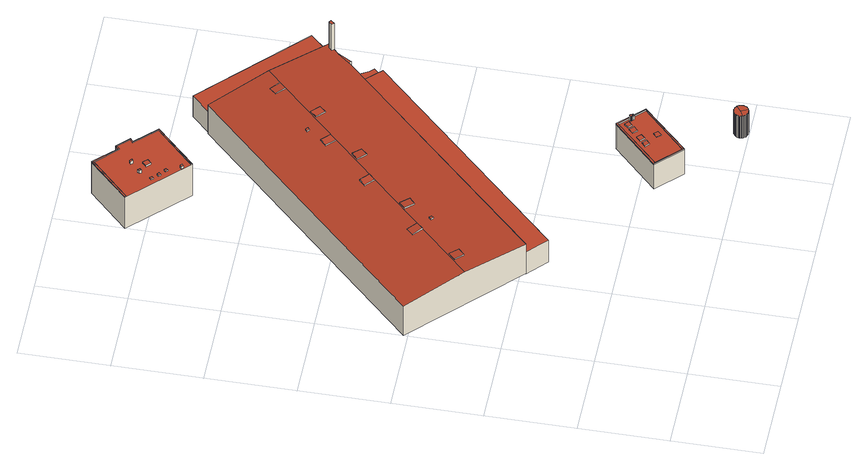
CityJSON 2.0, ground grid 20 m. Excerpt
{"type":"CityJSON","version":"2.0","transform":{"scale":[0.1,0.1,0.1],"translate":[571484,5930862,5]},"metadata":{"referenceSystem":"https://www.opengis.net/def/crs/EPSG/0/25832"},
"CityObjects":{
"building1":{"type":"Building","attributes":{"Grundfläche 2D":"2259.234276","Grundhöhe NN":"5.509"},"children":["building1-1","building1-2","building1-3","building1-4","building1-5","building1-6","building1-7","building1-8","building1-9","building1-10","building1-11"],"geometry":[{"type":"Solid","lod":"3","boundaries":[[[[0,1,2,3]],[[4,5,6,0,3,7,8,9,10,11]],[[11,10,12,13,4]],[[14,0,6,5,15,16]],[[1,0,14,17]],[[18,3,2,1,17,19]],[[9,8,7,3,18,20]],[[12,10,9,20,21]],[[13,12,21,22]],[[15,5,4,13,22]],[[22,21,20,18,19,17,14,16,15]]]],"semantics":{"surfaces":[{"type":"RoofSurface"},{"type":"WallSurface"},{"type":"GroundSurface"}],"values":[[0,0,0,1,1,1,1,1,1,1,2]]}}]},
"building1-1":{"type":"BuildingInstallation","parents":["building1"],"geometry":[{"type":"MultiSurface","lod":"3","boundaries":[[[23,24,25,26]],[[26,25,7,8]],[[8,27,23,26]],[[24,23,27,28]],[[28,7,25,24]]],"semantics":{"surfaces":[{"type":"RoofSurface"},{"type":"WallSurface"}],"values":[0,1,1,1,1]}}]},
"building1-2":{"type":"BuildingInstallation","parents":["building1"],"geometry":[{"type":"MultiSurface","lod":"3","boundaries":[[[29,30,31,32]],[[32,31,33,34]],[[34,35,29,32]],[[35,36,30,29]],[[31,30,36,33]]],"semantics":{"surfaces":[{"type":"RoofSurface"},{"type":"WallSurface"}],"values":[0,1,1,1,1]}}]},
"building1-3":{"type":"BuildingInstallation","parents":["building1"],"geometry":[{"type":"MultiSurface","lod":"3","boundaries":[[[37,38,39,40]],[[41,42,40,39]],[[42,43,37,40]],[[38,37,43,44]],[[39,38,44,41]]],"semantics":{"surfaces":[{"type":"RoofSurface"},{"type":"WallSurface"}],"values":[0,1,1,1,1]}}]},
"building1-4":{"type":"BuildingInstallation","parents":["building1"],"geometry":[{"type":"MultiSurface","lod":"3","boundaries":[[[45,46,47,48]],[[49,50,48,47]],[[50,51,45,48]],[[46,45,51,52]],[[46,52,49,47]]],"semantics":{"surfaces":[{"type":"RoofSurface"},{"type":"WallSurface"}],"values":[0,1,1,1,1]}}]},
"building1-5":{"type":"BuildingInstallation","parents":["building1"],"geometry":[{"type":"MultiSurface","lod":"3","boundaries":[[[53,54,55,56]],[[57,58,56,55]],[[58,59,53,56]],[[54,53,59,60]],[[55,54,60,57]]],"semantics":{"surfaces":[{"type":"RoofSurface"},{"type":"WallSurface"}],"values":[0,1,1,1,1]}}]},
"building1-6":{"type":"BuildingInstallation","parents":["building1"],"geometry":[{"type":"MultiSurface","lod":"3","boundaries":[[[61,62,63,64]],[[65,66,64,63]],[[61,64,66,67]],[[62,61,67,68]],[[68,65,63,62]]],"semantics":{"surfaces":[{"type":"RoofSurface"},{"type":"WallSurface"}],"values":[0,1,1,1,1]}}]},
"building1-7":{"type":"BuildingInstallation","parents":["building1"],"geometry":[{"type":"MultiSurface","lod":"3","boundaries":[[[69,70,71,72]],[[72,71,73,74]],[[74,75,69,72]],[[75,76,70,69]],[[71,70,76,73]]],"semantics":{"surfaces":[{"type":"RoofSurface"},{"type":"WallSurface"}],"values":[0,1,1,1,1]}}]},
"building1-8":{"type":"BuildingInstallation","parents":["building1"],"geometry":[{"type":"MultiSurface","lod":"3","boundaries":[[[77,78,79,80]],[[80,79,81,82]],[[82,83,77,80]],[[78,77,83,84]],[[84,81,79,78]]],"semantics":{"surfaces":[{"type":"RoofSurface"},{"type":"WallSurface"}],"values":[0,1,1,1,1]}}]},
"building1-9":{"type":"BuildingInstallation","parents":["building1"],"geometry":[{"type":"MultiSurface","lod":"3","boundaries":[[[85,86,87,88]],[[88,87,89,90]],[[90,91,85,88]],[[86,85,91,92]],[[92,89,87,86]]],"semantics":{"surfaces":[{"type":"RoofSurface"},{"type":"WallSurface"}],"values":[0,1,1,1,1]}}]},
"building1-10":{"type":"BuildingInstallation","parents":["building1"],"geometry":[{"type":"MultiSurface","lod":"3","boundaries":[[[93,94,95,96]],[[97,98,96,95]],[[93,96,98,99]],[[99,100,94,93]],[[95,94,100,97]]],"semantics":{"surfaces":[{"type":"RoofSurface"},{"type":"WallSurface"}],"values":[0,1,1,1,1]}}]},
"building1-11":{"type":"BuildingInstallation","parents":["building1"],"geometry":[{"type":"MultiSurface","lod":"3","boundaries":[[[101,102,103,104]],[[104,103,105,106]],[[101,104,106,107]],[[102,101,107,108]],[[103,102,108,105]]],"semantics":{"surfaces":[{"type":"RoofSurface"},{"type":"WallSurface"}],"values":[0,1,1,1,1]}}]},
"building2":{"type":"Building","attributes":{"Grundfläche 2D":"379.859079","Grundhöhe NN":"5.345"},"geometry":[{"type":"Solid","lod":"3","boundaries":[[[[109,110,111,112,113,114,115,116,117]],[[118,119,120,121]],[[110,109,122,123]],[[115,114,124,125]],[[116,115,125,126]],[[117,116,126,127]],[[109,117,127,122]],[[112,111,128,129]],[[113,112,129,130]],[[114,113,130,124]],[[119,118,131,132]],[[120,119,132,133]],[[110,121,120,133,128,111]],[[121,110,123,131,118]],[[125,124,130,129,128,133,132,131,123,122,127,126]]]],"semantics":{"surfaces":[{"type":"RoofSurface"},{"type":"WallSurface"},{"type":"GroundSurface"}],"values":[[0,0,1,1,1,1,1,1,1,1,1,1,1,1,2]]}}]},
"building3":{"type":"Building","attributes":{"Grundfläche 2D":"108.734695","Grundhöhe NN":"5.664"},"children":["building3-1","building3-2","building3-3","building3-4","building3-5","building3-6","building3-7","building3-8","building3-9"],"geometry":[{"type":"Solid","lod":"3","boundaries":[[[[134,135,136,137]],[[135,134,138,139]],[[136,135,139,140]],[[141,137,136,140]],[[134,137,141,138]],[[140,139,138,141]]]],"semantics":{"surfaces":[{"type":"RoofSurface"},{"type":"WallSurface"},{"type":"GroundSurface"}],"values":[[0,1,1,1,1,2]]}}]},
"building3-1":{"type":"BuildingInstallation","parents":["building3"],"geometry":[{"type":"MultiSurface","lod":"3","boundaries":[[[142,143,144,145]],[[146,147,145,144]],[[142,145,147,148]],[[143,142,148,149]],[[144,143,149,146]]],"semantics":{"surfaces":[{"type":"RoofSurface"},{"type":"WallSurface"}],"values":[0,1,1,1,1]}}]},
"building3-2":{"type":"BuildingInstallation","parents":["building3"],"geometry":[{"type":"MultiSurface","lod":"3","boundaries":[[[150,151,152,153]],[[153,152,154,155]],[[155,156,150,153]],[[156,157,151,150]],[[152,151,157,154]]],"semantics":{"surfaces":[{"type":"RoofSurface"},{"type":"WallSurface"}],"values":[0,1,1,1,1]}}]},
"building3-3":{"type":"BuildingInstallation","parents":["building3"],"geometry":[{"type":"MultiSurface","lod":"3","boundaries":[[[158,159,160,161]],[[162,163,160,159]],[[163,164,161,160]],[[164,165,158,161]],[[159,158,165,162]]],"semantics":{"surfaces":[{"type":"RoofSurface"},{"type":"WallSurface"}],"values":[0,1,1,1,1]}}]},
"building3-4":{"type":"BuildingInstallation","parents":["building3"],"geometry":[{"type":"MultiSurface","lod":"3","boundaries":[[[166,167,168,169]],[[134,135,169,168]],[[170,171,167,166]]],"semantics":{"surfaces":[{"type":"RoofSurface"},{"type":"WallSurface"}],"values":[0,1,1]}}]},
"building3-5":{"type":"BuildingInstallation","parents":["building3"],"geometry":[{"type":"MultiSurface","lod":"3","boundaries":[[[172,173,174,175,176,177]],[[174,173,178,179]],[[179,180,175,174]],[[176,175,180,181]],[[181,182,177,176]],[[182,183,172,177]],[[183,178,173,172]]],"semantics":{"surfaces":[{"type":"RoofSurface"},{"type":"WallSurface"}],"values":[0,1,1,1,1,1,1]}}]},
"building3-6":{"type":"BuildingInstallation","parents":["building3"],"geometry":[{"type":"MultiSurface","lod":"3","boundaries":[[[184,185,186,187,188,189,190,191,192,193,194,195,196,197,198,199,200,201,202,203,204,205,206,207,208,209]],[[210,211,184,209]],[[211,212,185,184]],[[212,213,186,185]],[[213,214,187,186]],[[214,215,188,187]],[[215,216,189,188]],[[216,217,190,189]],[[217,218,191,190]],[[218,219,192,191]],[[193,192,219,220]],[[220,221,194,193]],[[221,222,195,194]],[[222,223,196,195]],[[223,224,197,196]],[[224,225,198,197]],[[225,183,199,198]],[[183,182,200,199]],[[182,226,201,200]],[[226,227,202,201]],[[227,228,203,202]],[[229,203,228]],[[229,230,204,203]],[[230,231,205,204]],[[231,232,206,205]],[[233,207,206,232,234]],[[233,235,208,207]],[[235,210,209,208]]],"semantics":{"surfaces":[{"type":"RoofSurface"},{"type":"WallSurface"}],"values":[0,1,1,1,1,1,1,1,1,1,1,1,1,1,1,1,1,1,1,1,1,1,1,1,1,1,1,1]}}]},
"building3-7":{"type":"BuildingInstallation","parents":["building3"],"geometry":[{"type":"MultiSurface","lod":"3","boundaries":[[[236,237,238,239]],[[240,241,239,238]],[[236,239,241,242]],[[242,243,237,236]],[[238,237,243,240]]],"semantics":{"surfaces":[{"type":"RoofSurface"},{"type":"WallSurface"}],"values":[0,1,1,1,1]}}]},
"building3-8":{"type":"BuildingInstallation","parents":["building3"],"geometry":[{"type":"MultiSurface","lod":"3","boundaries":[[[244,245,246,247]],[[248,249,247,246]],[[244,247,249,250]],[[250,251,245,244]],[[246,245,251,248]]],"semantics":{"surfaces":[{"type":"RoofSurface"},{"type":"WallSurface"}],"values":[0,1,1,1,1]}}]},
"building3-9":{"type":"BuildingInstallation","parents":["building3"],"geometry":[{"type":"MultiSurface","lod":"3","boundaries":[[[252,168,167,253,254,232,231,230,229,255,166,169,256]],[[253,167,171,257]],[[257,258,234,232,254,253]],[[259,255,229,228]],[[166,255,259,170]],[[135,136,256,169]],[[136,137,252,256]],[[137,134,168,252]]],"semantics":{"surfaces":[{"type":"RoofSurface"},{"type":"WallSurface"}],"values":[0,1,1,1,1,1,1,1]}}]},
"building4":{"type":"Building","attributes":{"Grundfläche 2D":"217.181074","Grundhöhe NN":"5.668"},"children":["building4-1","building4-2","building4-3","building4-4","building4-5","building4-6","building4-7","building4-8","building4-9"],"geometry":[{"type":"Solid","lod":"3","boundaries":[[[[260,261,262,263,264,265,266,267,268,269]],[[260,269,270,271]],[[261,260,271,272]],[[262,261,272,273]],[[263,262,273,274]],[[264,263,274,275]],[[265,264,275,276]],[[277,267,266,265,276,278]],[[270,269,268,267,277,279]],[[272,271,270,279,277,278,276,275,274,273]]]],"semantics":{"surfaces":[{"type":"RoofSurface"},{"type":"WallSurface"},{"type":"GroundSurface"}],"values":[[0,1,1,1,1,1,1,1,1,2]]}}]},
"building4-1":{"type":"BuildingInstallation","parents":["building4"],"geometry":[{"type":"MultiSurface","lod":"3","boundaries":[[[280,281,282,283]],[[283,282,284,285]],[[285,286,280,283]],[[281,280,286,287]],[[287,284,282,281]]],"semantics":{"surfaces":[{"type":"RoofSurface"},{"type":"WallSurface"}],"values":[0,1,1,1,1]}}]},
"building4-2":{"type":"BuildingInstallation","parents":["building4"],"geometry":[{"type":"MultiSurface","lod":"3","boundaries":[[[288,289,290,291,292]],[[265,266,267,290,289,288]],[[267,268,291,290]],[[268,293,292,291]]],"semantics":{"surfaces":[{"type":"RoofSurface"},{"type":"WallSurface"}],"values":[0,1,1,1]}}]},
"building4-3":{"type":"BuildingInstallation","parents":["building4"],"geometry":[{"type":"MultiSurface","lod":"3","boundaries":[[[294,295,296,297]],[[297,296,298,299]],[[294,297,299,300]],[[295,294,300,301]],[[296,295,301,298]]],"semantics":{"surfaces":[{"type":"RoofSurface"},{"type":"WallSurface"}],"values":[0,1,1,1,1]}}]},
"building4-4":{"type":"BuildingInstallation","parents":["building4"],"geometry":[{"type":"MultiSurface","lod":"3","boundaries":[[[302,303,304,305]],[[303,302,306,307]],[[305,304,308,309]],[[302,305,309,306]],[[304,303,307,308]]],"semantics":{"surfaces":[{"type":"RoofSurface"},{"type":"WallSurface"}],"values":[0,1,1,1,1]}}]},
"building4-5":{"type":"BuildingInstallation","parents":["building4"],"geometry":[{"type":"MultiSurface","lod":"3","boundaries":[[[310,311,312,313]],[[313,312,314,315]],[[310,313,315,316]],[[311,310,316,317]],[[312,311,317,314]]],"semantics":{"surfaces":[{"type":"RoofSurface"},{"type":"WallSurface"}],"values":[0,1,1,1,1]}}]},
"building4-6":{"type":"BuildingInstallation","parents":["building4"],"geometry":[{"type":"MultiSurface","lod":"3","boundaries":[[[318,319,320,321]],[[321,320,322,323]],[[318,321,323,324]],[[319,318,324,325]],[[320,319,325,322]]],"semantics":{"surfaces":[{"type":"RoofSurface"},{"type":"WallSurface"}],"values":[0,1,1,1,1]}}]},
"building4-7":{"type":"BuildingInstallation","parents":["building4"],"geometry":[{"type":"MultiSurface","lod":"3","boundaries":[[[326,327,328,329]],[[329,328,330,331]],[[326,329,331,332]],[[327,326,332,333]],[[328,327,333,330]]],"semantics":{"surfaces":[{"type":"RoofSurface"},{"type":"WallSurface"}],"values":[0,1,1,1,1]}}]},
"building4-8":{"type":"BuildingInstallation","parents":["building4"],"geometry":[{"type":"MultiSurface","lod":"3","boundaries":[[[334,335,336,337,288,292,338,339,340,341,342,343,344,345]],[[338,292,293,346]],[[339,338,346,347]],[[340,339,347,348]],[[341,340,348,349]],[[342,341,349,350]],[[343,342,350,351]],[[351,269,344,343]],[[269,260,345,344]],[[260,261,334,345]],[[261,262,335,334]],[[262,263,336,335]],[[263,264,337,336]],[[264,265,288,337]]],"semantics":{"surfaces":[{"type":"RoofSurface"},{"type":"WallSurface"}],"values":[0,1,1,1,1,1,1,1,1,1,1,1,1,1]}}]},
"building4-9":{"type":"BuildingInstallation","parents":["building4"],"geometry":[{"type":"MultiSurface","lod":"3","boundaries":[[[352,353,354,355]],[[355,354,356,357]],[[352,355,357,358]],[[353,352,358,359]],[[354,353,359,356]]],"semantics":{"surfaces":[{"type":"RoofSurface"},{"type":"WallSurface"}],"values":[0,1,1,1,1]}}]},
"building5":{"type":"Building","attributes":{"Grundfläche 2D":"7.970499","Grundhöhe NN":"5.556"},"geometry":[{"type":"Solid","lod":"3","boundaries":[[[[360,361,362,363,364,365,366,367,368,369,370,371,372,373,374,375,376,377,378,379,380,381,382,383,384,385,386,387]],[[388,389,390,391,392,393,394,395,396,397,398,399,400,401,402,403,404,405,406,407,408,382,381,409,410,411,412,413,414,415,416,417,418,419,420,421,422,423,424,425,426,427,428,429]],[[430,431,432,433,434,435,436,437,438,439,440,441,442,443,444,445,446,447,448,449,383,382,408,450,451,452]],[[386,385,453,454]],[[387,386,454,455]],[[360,387,455,456]],[[361,360,456,457]],[[362,361,457,458]],[[363,362,458,459]],[[364,363,459,460]],[[365,364,460,461]],[[385,384,462,453]],[[384,383,463,462]],[[366,365,461,464]],[[367,366,464,465]],[[368,367,465,466]],[[369,368,466,467]],[[370,369,467,468]],[[371,370,468,469]],[[372,371,469,470]],[[373,372,470,471]],[[374,373,471,472]],[[375,374,472,473]],[[376,375,473,474]],[[377,376,474,475]],[[378,377,475,476]],[[379,378,476,477]],[[380,379,477,478]],[[381,380,478,479]],[[409,381,479,480]],[[410,409,480,481]],[[411,410,481,482]],[[412,411,482,483]],[[413,412,483,484]],[[414,413,484,485]],[[415,414,485,486]],[[416,415,486,487]],[[417,416,487,488]],[[418,417,488,489]],[[419,418,489,490]],[[420,419,490,491]],[[421,420,491,492]],[[422,421,492,493]],[[423,422,493,494]],[[424,423,494,495]],[[425,424,495,496]],[[426,425,496,497]],[[427,426,497,498]],[[428,427,498,499]],[[429,428,499,500]],[[388,429,500,501]],[[389,388,501,502]],[[390,389,502,503]],[[391,390,503,504]],[[392,391,504,505]],[[393,392,505,506]],[[394,393,506,507]],[[395,394,507,508]],[[396,395,508,509]],[[397,396,509,510]],[[398,397,510,511]],[[399,398,511,512]],[[400,399,512,513]],[[401,400,513,514]],[[402,401,514,515]],[[403,402,515,516]],[[404,403,516,517]],[[405,404,517,518]],[[406,405,518,519]],[[407,406,519,520]],[[408,407,520,521]],[[450,408,521,522]],[[451,450,522,523]],[[452,451,523,524]],[[430,452,524,525]],[[431,430,525,526]],[[432,431,526,527]],[[433,432,527,528]],[[434,433,528,529]],[[435,434,529,530]],[[436,435,530,531]],[[437,436,531,532]],[[438,437,532,533]],[[439,438,533,534]],[[440,439,534,535]],[[441,440,535,536]],[[442,441,536,537]],[[443,442,537,538]],[[444,443,538,539]],[[445,444,539,540]],[[446,445,540,541]],[[447,446,541,542]],[[448,447,542,543]],[[449,448,543,544]],[[383,449,544,463]],[[538,537,536,535,534,533,532,531,530,529,528,527,526,525,524,523,522,521,520,519,518,517,516,515,514,513,512,511,510,509,508,507,506,505,504,503,502,501,500,499,498,497,496,495,494,493,492,491,490,489,488,487,486,485,484,483,482,481,480,479,478,477,476,475,474,473,472,471,470,469,468,467,466,465,464,461,460,459,458,457,456,455,454,453,462,463,544,543,542,541,540,539]]]],"semantics":{"surfaces":[{"type":"RoofSurface"},{"type":"WallSurface"},{"type":"GroundSurface"}],"values":[[0,0,0,1,1,1,1,1,1,1,1,1,1,1,1,1,1,1,1,1,1,1,1,1,1,1,1,1,1,1,1,1,1,1,1,1,1,1,1,1,1,1,1,1,1,1,1,1,1,1,1,1,1,1,1,1,1,1,1,1,1,1,1,1,1,1,1,1,1,1,1,1,1,1,1,1,1,1,1,1,1,1,1,1,1,1,1,1,1,1,1,1,1,1,1,2]]}}]},
"building6":{"type":"Building","attributes":{"Grundfläche 2D":"187.553699","Grundhöhe NN":"5.293"},"geometry":[{"type":"Solid","lod":"3","boundaries":[[[[545,546,547,548,549,550]],[[548,547,551,552]],[[549,548,552,553]],[[550,549,553,554]],[[545,550,554,555]],[[546,545,555,556]],[[547,546,556,551]],[[554,553,552,551,556,555]]]],"semantics":{"surfaces":[{"type":"RoofSurface"},{"type":"WallSurface"},{"type":"GroundSurface"}],"values":[[0,1,1,1,1,1,1,2]]}}]}
},
"vertices":[
[679,853,93],[684,849,93],[684,850,93],[702,881,93],[113,499,104],[225,389,93],[226,390,93],[712,891,93],[719,899,93],[725,906,93],[616,1013,104],[572,968,104],[504,1123,93],[0,610,93],[679,853,5],[225,389,5],[226,390,5],[684,849,5],[702,881,5],[684,850,5],[725,906,5],[504,1123,5],[0,610,5],
[714,903,172],[707,896,172],[712,891,172],[719,899,172],[714,903,94],[707,896,94],
[214,642,104],[200,628,104],[219,610,107],[232,624,107],[219,610,103],[232,624,103],[214,642,102],[200,628,102],
[461,897,105],[466,902,105],[461,906,105],[456,902,105],[461,906,101],[456,902,101],[461,897,102],[466,902,102],
[256,593,105],[260,598,105],[255,603,105],[251,598,105],[255,603,102],[251,598,102],[256,593,101],[260,598,101],
[284,671,107],[271,658,107],[289,640,104],[303,653,104],[289,640,102],[303,653,102],[284,671,103],[271,658,103],
[408,797,106],[394,783,106],[413,765,104],[426,779,104],[413,765,102],[426,779,102],[408,797,103],[394,783,103],
[336,767,105],[323,754,105],[341,736,106],[355,749,106],[341,736,103],[355,749,103],[336,767,102],[323,754,102],
[158,542,106],[144,528,106],[162,510,104],[176,524,104],[162,510,102],[176,524,102],[158,542,103],[144,528,103],
[565,1001,104],[552,987,104],[570,969,106],[583,983,106],[570,969,103],[583,983,103],[565,1001,102],[552,987,102],
[531,888,105],[513,905,105],[500,891,105],[518,874,105],[500,891,103],[518,874,102],[531,888,102],[513,905,103],
[436,869,105],[422,856,105],[440,837,106],[454,851,106],[440,837,103],[454,851,103],[436,869,102],[422,856,102],
[679,853,50],[651,825,50],[681,796,50],[682,797,50],[694,785,50],[712,805,50],[703,814,50],[684,846,50],[684,849,50],[226,390,70],[269,349,68],[694,783,68],[651,825,70],[679,853,3],[651,825,3],[712,805,3],[703,814,3],[684,846,3],[684,849,3],[681,796,3],[682,797,3],[694,785,3],[226,390,3],[269,349,3],[694,783,3],
[516,169,80],[570,114,80],[670,215,80],[617,269,80],[516,169,7],[570,114,7],[670,215,7],[617,269,7],
[572,205,83],[564,197,83],[572,189,83],[581,197,83],[572,189,80],[581,197,80],[572,205,80],[564,197,80],
[619,252,83],[611,243,83],[619,235,83],[628,244,83],[619,235,80],[628,244,80],[619,252,80],[611,243,80],
[597,230,83],[606,221,83],[615,230,83],[606,239,83],[606,221,80],[615,230,80],[606,239,80],[597,230,80],
[570,118,83],[520,168,83],[516,169,83],[570,114,83],[570,118,80],[520,168,80],
[639,238,91],[637,236,91],[639,234,91],[643,238,91],[641,240,91],[639,239,91],[637,236,80],[639,234,80],[643,238,80],[641,240,80],[639,239,80],[639,238,80],
[634,244,93],[634,243,93],[633,243,93],[633,242,93],[633,241,93],[633,240,93],[633,239,93],[634,239,93],[634,238,93],[635,238,93],[635,237,93],[636,237,93],[637,237,93],[637,238,93],[638,238,93],[639,238,93],[639,239,93],[640,240,93],[640,241,93],[640,242,93],[639,242,93],[639,243,93],[638,244,93],[637,244,93],[636,244,93],[635,244,93],[635,244,80],[634,244,80],[634,243,80],[633,243,80],[633,242,80],[633,241,80],[633,240,80],[633,239,80],[634,239,80],[634,238,80],[635,238,80],[635,237,80],[636,237,80],[637,237,80],[637,238,80],[638,238,80],[640,240,80],[640,241,80],[640,242,80],[640,242,83],[639,242,83],[639,243,83],[638,244,83],[637,244,80],[638,244,80],[636,244,80],
[603,169,82],[612,178,82],[604,187,82],[595,178,82],[604,187,80],[595,178,80],[603,169,80],[612,178,80],
[587,220,83],[578,211,83],[587,202,83],[595,211,83],[587,202,80],[595,211,80],[587,220,80],[578,211,80],
[617,269,83],[617,265,83],[637,245,83],[667,214,83],[670,215,83],[617,265,80],[637,245,80],[667,214,80],
[406,1210,101],[360,1257,101],[367,1264,101],[340,1291,101],[333,1284,101],[286,1332,101],[199,1245,101],[198,1244,101],[200,1242,101],[318,1122,101],[318,1122,7],[406,1210,7],[360,1257,7],[367,1264,7],[340,1291,7],[333,1284,7],[286,1332,7],[198,1244,7],[199,1245,7],[200,1242,7],
[301,1142,108],[305,1138,108],[309,1142,108],[305,1146,108],[309,1142,101],[305,1146,101],[301,1142,101],[305,1138,101],
[286,1332,103],[199,1245,103],[198,1244,103],[200,1242,103],[286,1327,103],[286,1327,101],
[271,1186,104],[275,1181,104],[280,1186,104],[275,1190,104],[280,1186,101],[275,1190,101],[271,1186,101],[275,1181,101],
[262,1203,104],[258,1199,104],[262,1195,104],[266,1199,104],[262,1203,101],[258,1199,101],[262,1195,101],[266,1199,101],
[290,1169,104],[294,1174,104],[290,1178,104],[286,1174,104],[290,1178,101],[286,1174,101],[290,1169,101],[294,1174,101],
[303,1226,105],[294,1217,105],[303,1208,105],[312,1216,105],[303,1208,101],[312,1216,101],[303,1226,101],[294,1217,101],
[299,1253,109],[295,1250,109],[299,1246,109],[303,1249,109],[299,1246,101],[303,1249,101],[299,1253,101],[295,1250,101],
[360,1257,103],[367,1264,103],[340,1291,103],[333,1284,103],[333,1281,103],[341,1289,103],[365,1264,103],[357,1257,103],[403,1210,103],[317,1125,103],[318,1122,103],[406,1210,103],[333,1281,101],[341,1289,101],[365,1264,101],[357,1257,101],[403,1210,101],[317,1125,101],
[275,1231,109],[272,1227,109],[275,1223,109],[279,1227,109],[275,1223,101],[279,1227,101],[275,1231,101],[272,1227,101],
[724,8,72],[725,9,72],[726,10,72],[726,11,72],[727,12,72],[727,13,72],[727,14,72],[728,15,72],[728,16,72],[728,17,72],[728,18,72],[728,20,72],[728,21,72],[728,22,72],[728,23,72],[727,24,72],[727,25,72],[726,26,72],[726,27,72],[725,28,72],[725,29,72],[724,30,72],[712,20,72],[719,4,72],[720,5,72],[721,5,72],[722,6,72],[723,7,72],[704,32,72],[703,31,72],[702,31,72],[701,30,72],[700,29,72],[699,28,72],[699,27,72],[698,26,72],[698,25,72],[697,24,72],[697,23,72],[697,22,72],[696,21,72],[696,20,72],[696,19,72],[696,18,72],[696,17,72],[697,16,72],[697,15,72],[697,14,72],[697,13,72],[723,30,72],[723,31,72],[722,31,72],[721,32,72],[720,32,72],[720,33,72],[719,33,72],[718,34,72],[717,34,72],[716,34,72],[715,34,72],[714,35,72],[713,35,72],[712,35,72],[711,35,72],[710,34,72],[709,34,72],[708,34,72],[707,34,72],[706,33,72],[705,33,72],[699,10,72],[700,9,72],[701,8,72],[701,7,72],[702,6,72],[703,6,72],[704,5,72],[705,5,72],[706,4,72],[707,4,72],[708,3,72],[709,3,72],[710,3,72],[712,3,72],[713,3,72],[714,3,72],[715,3,72],[716,3,72],[717,3,72],[718,4,72],[698,12,72],[698,11,72],[699,11,72],[721,5,6],[722,6,6],[723,7,6],[724,8,6],[725,9,6],[726,10,6],[726,11,6],[727,12,6],[727,13,6],[720,5,6],[719,4,6],[727,14,6],[728,15,6],[728,16,6],[728,17,6],[728,18,6],[728,20,6],[728,21,6],[728,22,6],[728,23,6],[727,24,6],[727,25,6],[726,26,6],[726,27,6],[725,28,6],[725,29,6],[724,30,6],[723,30,6],[723,31,6],[722,31,6],[721,32,6],[720,32,6],[720,33,6],[719,33,6],[718,34,6],[717,34,6],[716,34,6],[715,34,6],[714,35,6],[713,35,6],[712,35,6],[711,35,6],[710,34,6],[709,34,6],[708,34,6],[707,34,6],[706,33,6],[705,33,6],[704,32,6],[703,31,6],[702,31,6],[701,30,6],[700,29,6],[699,28,6],[699,27,6],[698,26,6],[698,25,6],[697,24,6],[697,23,6],[697,22,6],[696,21,6],[696,20,6],[696,19,6],[696,18,6],[696,17,6],[697,16,6],[697,15,6],[697,14,6],[697,13,6],[698,12,6],[698,11,6],[699,11,6],[699,10,6],[700,9,6],[701,8,6],[701,7,6],[702,6,6],[703,6,6],[704,5,6],[705,5,6],[706,4,6],[707,4,6],[708,3,6],[709,3,6],[710,3,6],[712,3,6],[713,3,6],[714,3,6],[715,3,6],[716,3,6],[717,3,6],[718,4,6],
[768,950,66],[549,1164,66],[507,1120,66],[725,906,66],[727,908,66],[730,909,66],[507,1120,3],[725,906,3],[727,908,3],[730,909,3],[768,950,3],[549,1164,3]
]}
